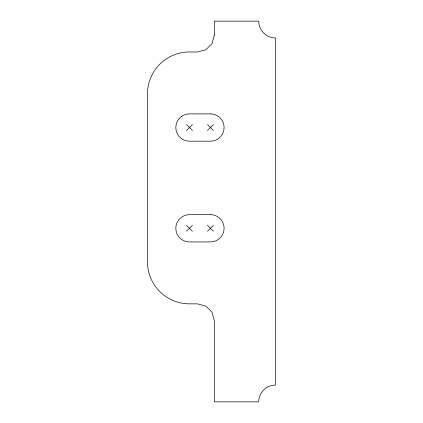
<?xml version="1.0" encoding="UTF-8"?>
<svg xmlns="http://www.w3.org/2000/svg" width="423" height="423" viewBox="0 0 423 423"><rect width="100%" height="100%" fill="white"/><g stroke="black" fill="none" stroke-linecap="round" stroke-linejoin="round"><path stroke-width="0.63" d="M186.495 130.501L192.433 124.568M207.487 130.501L213.425 124.568M186.495 231.259L192.433 225.327M207.487 231.259L213.425 225.327M207.487 124.568L213.425 130.501M186.495 124.568L192.433 130.501M207.487 225.327L213.425 231.259M186.495 225.327L192.433 231.259M214.308 35.172L212.06 43.569L205.911 49.713L197.515 51.966L189.462 51.966A41.983 41.983 0 0 0 147.479 93.948L147.479 261.879A41.983 41.983 0 0 0 189.462 303.862L197.515 303.862L205.911 306.115L212.06 312.259L214.308 320.655L214.308 401.85L258.728 401.85A16.793 16.793 0 0 1 275.521 385.057L275.521 37.943A16.793 16.793 0 0 1 258.728 21.15L214.308 21.15L214.308 35.172M210.453 113.887L189.462 113.887A13.647 13.647 0 0 0 175.82 127.535A13.647 13.647 0 0 0 189.462 141.176L210.453 141.176A13.647 13.647 0 0 0 224.1 127.535A13.647 13.647 0 0 0 210.453 113.887M210.453 214.651L189.462 214.651A13.647 13.647 0 0 0 175.82 228.293A13.647 13.647 0 0 0 189.462 241.94L210.453 241.94A13.647 13.647 0 0 0 224.1 228.293A13.647 13.647 0 0 0 210.453 214.651"/></g></svg>
